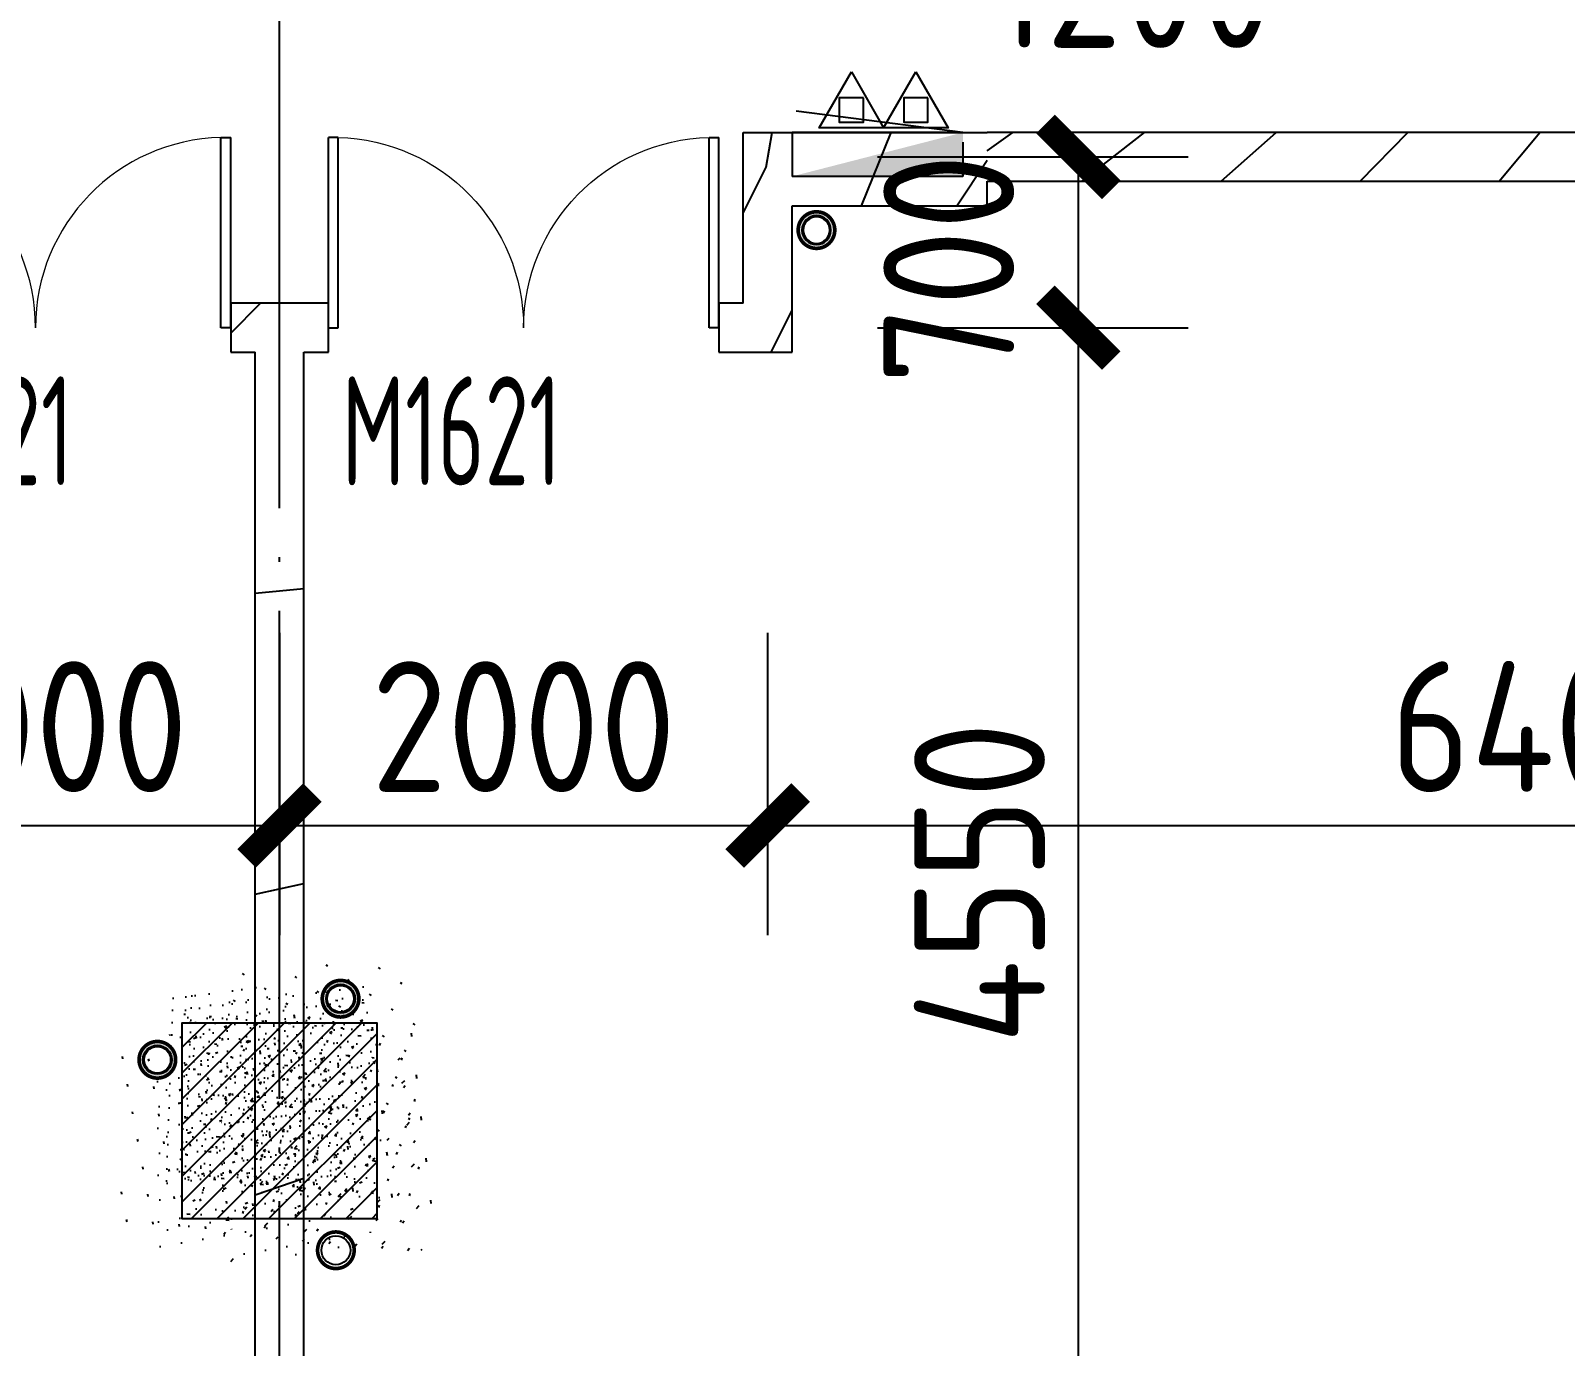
# Model space of a CAD drawing. Header units: inches. Extents: x 0 to 1813292486, y 0 to 3473589894.
# Drawn here: x 600633166 to 600639454, y 3473271594 to 3473276985 of the extents above; entities that cross this region are included whole.
import ezdxf
from ezdxf.enums import TextEntityAlignment as Align

# ---------------------------------------------------------------- set-up
doc = ezdxf.new("R2010")
doc.units = ezdxf.units.IN
doc.header["$LTSCALE"] = 1000
doc.header["$MEASUREMENT"] = 0
doc.linetypes.add('AX-MALL-GIRD-200$0$DOTE', pattern=[2.4200000000000004, 2, -0.2, 0.02, -0.2])
doc.linetypes.add('PX-MALL-P02-LG$0$CONTINOUS', pattern=[0])
for name, color, linetype in [('A-Anno-Note', 241, 'Continuous'), ('AX-MALL-DIM-P02$0$A-Anno-Dims', 3, 'Continuous'), ('AX-MALL-DIM-P02$0$A-Detl-Thin', 131, 'Continuous'), ('AX-MALL-GIRD-200$0$A-Grid', 222, 'AX-MALL-GIRD-200$0$DOTE'), ('AX-MALL-P02-200$0$A-Anno-Note', 241, 'Continuous'), ('AX-MALL-WALL-P02$0$A-Anno-Note', 241, 'Continuous'), ('AX-MALL-WALL-P02-QT$0$A-Detl-Thin', 131, 'Continuous'), ('AX-MALL-WALL-P02-QT$0$A-Wall', 2, 'Continuous'), ('AX-MALL-WALL-P02-QT$0$A-Wall-Patt', 13, 'Continuous'), ('AX-MALL-WALL-P02-QT$0$A-Wind', 4, 'Continuous'), ('AX-MALL-WORD-P02$0$A-Wind-Iden', 11, 'Continuous'), ('AX-MALL-ZTKD-P02$0$A-Anno-Note', 241, 'Continuous'), ('PX-MALL-P02-LG$0$$8$P-Pipe-Risr', 7, 'Continuous'), ('PX-MALL-P02-LG$0$$8$P-Pipe-Risr-Arch', 6, 'Continuous'), ('PX-MALL-P02-LG$0$$8$P-Pipe-Risr-W100', 6, 'Continuous'), ('PX-MALL-P02-LG$0$P-Airr-Pipe', 140, 'Continuous'), ('PX-MALL-P02-LG$0$P-Exsh', 31, 'Continuous'), ('PX-MALL-P02-LG$0$P-Hydt-Boxx', 221, 'Continuous'), ('PX-MALL-P02-LG$0$P-Hydt-Pipe', 221, 'Continuous'), ('PX-MALL-P02-LG$0$P-Pipe-Risr', 7, 'Continuous'), ('PX-MALL-P02-LG$0$P-Pipe-Risr-Arch', 6, 'Continuous'), ('PX-MALL-P02-LG$0$P-Pipe-Risr-W100', 6, 'Continuous'), ('PX-MALL-P02-LG$0$P-Pipe-Risr-W50', 6, 'Continuous'), ('PX-MALL-P02-LG$0$P-Sewr-Pipe', 123, 'PX-MALL-P02-LG$0$CONTINOUS'), ('SX-MALL-WALL-R-BZ$0$S-COLU', 30, 'Continuous'), ('SX-MALL-WALL-R-BZ$0$S-PATT-WALL', 83, 'Continuous')]:
    doc.layers.add(name, color=color, linetype=linetype)
doc.styles.add('AX-MALL-DIM-P02$0$_TCH_DIM_T3', font='gbenor.shx')
doc.styles.add('AX-MALL-WORD-P02$0$_TCH_WINDOW', font='gbenor.shx', dxfattribs={"bigfont": 'gbcbig.shx'})
doc.styles.add('PX-MALL-P02-LG$0$$8$jzfz', font='gbenor.shx', dxfattribs={"bigfont": 'gbcbig.shx'})
doc.styles.add('PX-MALL-P02-LG$0$jzfz', font='gbenor.shx', dxfattribs={"bigfont": 'gbcbig.shx'})
doc.dimstyles.new('AX-MALL-DIM-P02$0$_TCH_ARCH&&180', dxfattribs={"dimtxt": 535.5, "dimasz": 270, "dimexe": 450, "dimexo": 450, "dimgap": 137.25, "dimtad": 1, "dimdec": 0, "dimzin": 0, "dimdsep": 46, "dimtxsty": 'AX-MALL-DIM-P02$0$_TCH_DIM_T3', "dimblk": 'AX-MALL-DIM-P02$0$_ArchTick', "dimcen": 0.09, "dimclrt": 7, "dimazin": 2, "dimtfac": 1, "dimtdec": 0, "dimtix": 1, "dimtmove": 2, "dimatfit": 3, "dimfxl": 500, "dimtolj": 1, "dimtzin": 0, "dimarcsym": 0})
pattern_1 = [(45, (0, 359.0227), (-353.55353201463, 353.55353201463), [])]

# ---------------------------------------------------------------- blocks, each defined once
blk = doc.blocks.new('AX-MALL-WORD-P02')
at = {"layer": 'AX-MALL-WORD-P02$0$A-Wind-Iden', "style": 'AX-MALL-WORD-P02$0$_TCH_WINDOW', "width": 0.7}
for p in [(600454400.754699, 3473112620.913518), (600456274.9309888, 3473111922.727855)]:
    blk.add_text('M1621', height=446.25, rotation=339.5681612302259, dxfattribs=at).set_placement(p)
blk = doc.blocks.new('AX-MALL-GIRD-200')
at = {"layer": 'AX-MALL-GIRD-200$0$A-Grid'}
blk.add_line((600427279.9838982, 3473034819.515553), (600466009.5228474, 3473138783.242634), dxfattribs=at)
blk = doc.blocks.new('SX-MALL-WALL-R-BZ')
at = {"layer": 'SX-MALL-WALL-R-BZ$0$S-PATT-WALL'}
h = blk.add_hatch(dxfattribs=at)
h.set_pattern_fill('钢筋混凝土', color=256, scale=15, pattern_type=2)
h.set_pattern_definition([(24.56816130816271, (600578611.2237192, 3473080110.365553), (-31.18316059493327, 68.21004687955141), []), (29.56816130816269, (600578611.2237192, 3473080110.365553), (97.53445421719282, -46.37920051396389), [11.25, -123.75]), (334.5681613081628, (600578611.2237192, 3473080110.365553), (19.88439777927527, 112.9961142827297), [9, -99]), (80.01956130816268, (600578619.3515904, 3473080106.50062), (117.4189029658641, 66.61682168402376), [9.5610285, -105.1713168]), (25.75236130816271, (600578621.6965042, 3473080138.478197), (141.3476152528434, -79.15081592627133), [16.875, -185.625]), (76.20376130816268, (600578633.4754679, 3473080131.882288), (182.3878362876093, 87.98253897351975), [14.3415432, -157.75695]), (330.7523613081627, (600578621.6965042, 3473080138.478197), (182.3877676281842, 87.98268140648725), [13.49999999999997, -148.4999999999995]), (0.5681613081627113, (600578633.1346302, 3473080126.213644), (62.82047319493842, -87.84980448085341), [11.24999999999997, -123.7499999999997]), (305.5681613081627, (600578633.1346302, 3473080126.213644), (72.17288941707483, 89.18848104565322), [8.999999999999966, -98.99999999999973]), (51.01956130816269, (600578638.3696649, 3473080118.892823), (134.9933625472827, 1.338571315216136), [9.561028499999967, -105.1713167999997]), (17.06816130816274, (600578611.2237192, 3473080110.365553), (19.14085715648196, 46.15589493569758), [0.75, -97.8, 0.75, -100.5, 0.75, -99.375]), (347.0681613081627, (600578611.2237192, 3473080110.365553), (57.63084700165395, 41.66442755963357), [0.7499999999999979, -57.29999999999986, 0.7499999999999979, -95.54999999999973, 0.7499999999999979, -37.87499999999986]), (307.0681613081626, (600578579.8781208, 3473080122.042708), (73.85474000760384, -31.12342332406966), [0.75, -37.5, 0.75, -117, 0.75, -155.25]), (297.0681613081627, (600578565.8217986, 3473080127.2791), (87.21641676177077, -16.46683783357052), [0.75, -48.75, 0.75, -77.69999999999999, 0.75, -110.25])])
h.paths.add_polyline_path([(600455362.3764573, 3473109056.723679), (600455641.6507218, 3473109806.394195), (600454891.9802042, 3473110085.66846), (600454612.7059397, 3473109335.997944)])
at = {"layer": 'SX-MALL-WALL-R-BZ$0$S-COLU'}
blk.add_lwpolyline([(600455362.3764573, 3473109056.723679), (600455641.6507218, 3473109806.394195), (600454891.9802042, 3473110085.66846), (600454612.7059397, 3473109335.997944)], close=True, dxfattribs=at)
blk = doc.blocks.new('SX-MALL-WALL-R-2F~3F')
blk.add_blockref('SX-MALL-WALL-R-BZ', (-1.192092895507812e-06, -9.5367431640625e-07))
blk = doc.blocks.new('SX-MALL-WALL-2F~3F')
blk.add_blockref('SX-MALL-WALL-R-2F~3F', (0, 0))
blk = doc.blocks.new('AX-MALL-WALL-P02-QT$0$$DorLib2D$00000002')
for p, q in [((-0.5, -5.684341886080802e-17), (-0.5000000000000007, 0.4875)), ((-0.4750000000000007, 0.4875), (-0.5000000000000007, 0.4875)), ((-0.475, -2.842170943040401e-17), (-0.4750000000000007, 0.4875)), ((0.475, -2.842170943040401e-17), (0.4750000000000007, 0.4875)), ((0.4750000000000007, 0.4875), (0.5000000000000007, 0.4875)), ((0.5, -5.684341886080802e-17), (0.5000000000000007, 0.4875)), ((-0.5, -5.684341886080802e-17), (-0.475, -2.842170943040401e-17)), ((0.5, -5.684341886080802e-17), (0.475, -2.842170943040401e-17))]:
    blk.add_line(p, q)
at = {"lineweight": 13}
for centre, start, end in [((-0.4875, -4.263256414560601e-17), 0, 88.53071641864632), ((0.4875, -4.263256414560601e-17), 91.4692835813537, 180)]:
    blk.add_arc(centre, 0.4875, start, end, dxfattribs=at)
blk = doc.blocks.new('AX-MALL-WALL-P02-QT')
at = {"layer": 'AX-MALL-WALL-P02-QT$0$A-Wall-Patt'}
h = blk.add_hatch(dxfattribs=at)
h.set_pattern_fill('普通砖', color=256, scale=200, style=0)
h.set_pattern_definition(pattern_1)
h.paths.add_polyline_path([(600456296.6393194, 3473112710.441365), (600456109.221692, 3473112780.259931), (600456039.4031256, 3473112592.842302), (600456133.1119386, 3473112557.933019), (600456250.0936083, 3473112585.496279)])
h = blk.add_hatch(dxfattribs=at)
h.set_pattern_fill('普通砖', color=256, scale=200, style=0)
h.set_pattern_definition(pattern_1)
h.paths.add_polyline_path([(600456320.5295677, 3473112488.114453), (600456414.2383807, 3473112453.205171), (600456484.0569466, 3473112640.622799), (600456296.6393183, 3473112710.441365), (600456250.0936085, 3473112585.496279)])
h = blk.add_hatch(dxfattribs=at)
h.set_pattern_fill('普通砖', color=256, scale=200, style=0)
h.set_pattern_definition(pattern_1)
h.paths.add_polyline_path([(600458077.1067979, 3473112047.164987), (600458194.7058613, 3473111789.928792), (600458404.1615584, 3473112352.181676), (600458321.4717782, 3473112703.126687)])
h = blk.add_hatch(dxfattribs=at)
h.set_pattern_fill('普通砖', color=256, scale=200, style=0)
h.set_pattern_definition(pattern_1)
h.paths.add_polyline_path([(600458321.4717782, 3473112703.126687), (600458404.1615584, 3473112352.181676), (600459153.8320781, 3473112072.90741), (600459258.5599277, 3473112354.033854)])
h = blk.add_hatch(dxfattribs=at)
h.set_pattern_fill('普通砖', color=256, scale=200, style=0)
h.set_pattern_definition(pattern_1)
h.paths.add_polyline_path([(600454495.2043418, 3473107779.26965), (600454592.5200498, 3473107849.528124), (600456320.5295677, 3473112488.114453), (600456250.0936083, 3473112585.496279), (600456133.1119386, 3473112557.933019), (600454370.3914919, 3473107826.170329)])
h = blk.add_hatch(dxfattribs=at)
h.set_pattern_fill('普通砖', color=256, scale=200, style=0)
h.set_pattern_definition(pattern_1)
h.paths.add_polyline_path([(600459188.7413614, 3473112166.616225), (600464108.4540852, 3473110333.878874), (600464178.2726517, 3473110521.296504), (600459258.5599277, 3473112354.033854)])
h = blk.add_hatch(dxfattribs=at)
h.set_pattern_fill('普通砖', color=256, scale=200, style=0)
h.set_pattern_definition(pattern_1)
h.paths.add_polyline_path([(600458077.1067979, 3473112047.164987), (600457983.3979821, 3473112082.074271), (600457913.579416, 3473111894.656641), (600458194.7058613, 3473111789.928792)])
at = {"layer": 'AX-MALL-WALL-P02-QT$0$A-Wall'}
for p, q in [((600456109.221692, 3473112780.259931), (600456039.4031256, 3473112592.842302)), ((600456296.6393194, 3473112710.441365), (600456109.221692, 3473112780.259931)), ((600456484.0569466, 3473112640.622799), (600456296.6393183, 3473112710.441365)), ((600458077.1067979, 3473112047.164987), (600458321.4717782, 3473112703.126687)), ((600458321.4717782, 3473112703.126687), (600459258.5599277, 3473112354.033854)), ((600456414.2383807, 3473112453.205171), (600456484.0569466, 3473112640.622799)), ((600454370.3914919, 3473107826.170329), (600456133.1119386, 3473112557.933019)), ((600456039.4031256, 3473112592.842302), (600456133.1119386, 3473112557.933019)), ((600454592.5200498, 3473107849.528124), (600456320.5295677, 3473112488.114453)), ((600456320.5295677, 3473112488.114453), (600456414.2383807, 3473112453.205171)), ((600458194.7058613, 3473111789.928792), (600458404.1615584, 3473112352.181676)), ((600458404.1615584, 3473112352.181676), (600459153.8320781, 3473112072.90741)), ((600464178.2726517, 3473110521.296504), (600459258.5599277, 3473112354.033854)), ((600459153.8320781, 3473112072.90741), (600459188.7413614, 3473112166.616225)), ((600459188.7413614, 3473112166.616225), (600464108.4540852, 3473110333.878874)), ((600457983.3979821, 3473112082.074271), (600457913.579416, 3473111894.656641)), ((600458077.1067979, 3473112047.164987), (600457983.3979821, 3473112082.074271)), ((600457913.579416, 3473111894.656641), (600458194.7058613, 3473111789.928792))]:
    blk.add_line(p, q, dxfattribs=at)
at = {"layer": 'AX-MALL-WALL-P02-QT$0$A-Detl-Thin'}
blk.add_blockref('SX-MALL-WALL-2F~3F', (0, 0), dxfattribs=at)
at = {"layer": 'AX-MALL-WALL-P02-QT$0$A-Wind'}
blk.add_blockref('AX-MALL-GIRD-200', (0, 0), dxfattribs=at)
at = {"layer": 'AX-MALL-WALL-P02-QT$0$A-Wind', "xscale": -1600, "zscale": 200}
for p, yscale, rotation in [((600455324.6418914, 3473112965.825382), -1600, 159.5681612984928), ((600457198.8181814, 3473112267.63972), 1600, 339.5681613720351)]:
    blk.add_blockref('AX-MALL-WALL-P02-QT$0$$DorLib2D$00000002', p, dxfattribs=dict(at, yscale=yscale, rotation=rotation))
blk = doc.blocks.new('AX-MALL-WALL-P02')
at = {"layer": 'AX-MALL-WALL-P02$0$A-Anno-Note'}
blk.add_blockref('AX-MALL-WORD-P02', (0, 0), dxfattribs=at)
blk.add_blockref('AX-MALL-WALL-P02-QT', (0, 0), dxfattribs=at)
blk = doc.blocks.new('PX-MALL-P02-LG$0$XHS1')
at = {"layer": 'PX-MALL-P02-LG$0$P-Hydt-Boxx', "ltscale": 0.7}
for p, q in [((350.0030006170273, 240), (-332.898939371109, 327.2950124740601)), ((350.0030006170273, 240), (-349.9969996213913, 240)), ((-349.9969997406006, 239.9999995231628), (-349.9969996213913, 60)), ((350.0030003786087, 200), (350.003000497818, 60)), ((350.0030006170273, 60), (-349.996999502182, 60))]:
    blk.add_line(p, q, dxfattribs=at)
blk.add_solid([(350.0030006170273, 240), (350.0030002593994, 60.00000047683716), (-349.9969996213913, 60)], dxfattribs=at)
blk = doc.blocks.new('PX-MALL-P02-LG$0$MHQ')
at = {"layer": 'PX-MALL-P02-LG$0$P-Exsh', "ltscale": 0.7}
h = blk.add_hatch(dxfattribs=at)
h.set_pattern_fill('ANSI31', color=256, scale=25, style=0)
h.set_pattern_definition([(45, (-160019.2306599375, -42228.3236173685), (-28.0633003783411, 28.0633003783411), [])])
h.paths.add_polyline_path([(-75.0000000015425, 185.1731819980414), (75, 185.1731819980414), (75, 35.17318199802685), (-75.0000000015425, 35.17318199802685)])
for points in [[(0, 346.4101615137042), (-200, -1.455191522836685e-11), (200, -1.455191522836685e-11)], [(0, 346.4101615137042), (-200, -1.455191522836685e-11), (200, -1.455191522836685e-11)], [(0, 346.4101615137042), (-200, -1.455191522836685e-11), (200, -1.455191522836685e-11)], [(-75.0000000015425, 185.1731819980414), (75, 185.1731819980414), (75, 35.17318199802685), (-75.0000000015425, 35.17318199802685)]]:
    blk.add_lwpolyline(points, close=True, dxfattribs=at)
blk = doc.blocks.new('PX-MALL-P02-LG$0$20200929200250')
at = {"layer": 'PX-MALL-P02-LG$0$P-Exsh', "ltscale": 0.7, "xscale": 0.6600000001490116, "yscale": 0.6600000001490116, "zscale": 0.6600000001490116}
for p in [(-132.0000001192093, 40), (131.9999997615814, 40)]:
    blk.add_blockref('PX-MALL-P02-LG$0$MHQ', p, dxfattribs=at)
blk = doc.blocks.new('PX-MALL-P02-LG$0$20211220143732')
at = {"layer": 'PX-MALL-P02-LG$0$P-Exsh'}
blk.add_blockref('PX-MALL-P02-LG$0$20200929200250', (-374.9999999407155, 219.6219584928522), dxfattribs=at)
at = {"layer": 'PX-MALL-P02-LG$0$P-Hydt-Boxx', "ltscale": 0.7, "xscale": -1}
blk.add_blockref('PX-MALL-P02-LG$0$XHS1', (-349.9969999989844, 0), dxfattribs=at)
blk = doc.blocks.new('PX-MALL-P02-LG$0$P-Risr')
at = {"layer": 'PX-MALL-P02-LG$0$P-Pipe-Risr-W50'}
h = blk.add_hatch(color=0, dxfattribs=at)
edge = h.paths.add_edge_path()
edge.add_ellipse((0, 0), major_axis=(47.05795628796547, 47.05795628796547), ratio=0.9999999999999695, start_angle=225.0000000000009, end_angle=405.0000000000009, ccw=False)
edge.add_ellipse((0, 0), major_axis=(47.05795628796764, 47.05795628796764), ratio=0.9999999999998785, start_angle=133.9675974886221, end_angle=225.0000000000035, ccw=False)
edge.add_line((-66.53919663240958, 1.199087783927098), (-54.4367953546693, 1.199087783927098))
edge.add_ellipse((0, 0), major_axis=(-38.50196423560672, 38.50196423560672), ratio=0.9999999999999859, start_angle=43.73814098242129, end_angle=134.9999999999996)
edge.add_ellipse((0, 0), major_axis=(38.50196423561096, 38.50196423561096), ratio=0.9999999999998216, start_angle=225.0000000000051, end_angle=405.0000000000051)
edge.add_ellipse((0, 0), major_axis=(38.50196423560679, 38.50196423560679), ratio=0.9999999999999831, start_angle=45.00000000000048, end_angle=133.7381409824204)
edge.add_line((-54.43679535467527, 1.199087783927098), (-66.53919663241555, 1.199087783927098))
edge.add_ellipse((0, 0), major_axis=(-47.05795628796762, 47.05795628796762), ratio=0.9999999999998742, start_angle=-45.00000000000358, end_angle=43.967597488629224, ccw=False)
at = {"layer": 'PX-MALL-P02-LG$0$P-Pipe-Risr-Arch', "ltscale": 0.7}
blk.add_circle((0, 0), 59.29000000000001, dxfattribs=at)
at = {"layer": 'PX-MALL-P02-LG$0$P-Pipe-Risr-W100', "color": 0, "const_width": 15}
blk.add_lwpolyline([(-75, 0, 1), (75, 0, 1)], format="xyb", close=True, dxfattribs=at)
at = {"layer": 'PX-MALL-P02-LG$0$P-Pipe-Risr-W50'}
blk.add_circle((0, 0), 54.45000000000001, dxfattribs=at)
at = {"layer": 'PX-MALL-P02-LG$0$P-Pipe-Risr', "style": 'PX-MALL-P02-LG$0$jzfz', "width": 0.6, "flags": 1}
for tag, p in [('SYS-MARK', (0.3310501334344735, -45.65933377496549)), ('RANGE', (0.3337570973526454, -45.67887874227017))]:
    blk.add_attdef(tag, text='', height=0.015625, dxfattribs=at).set_placement(p, align=Align.MIDDLE)
blk = doc.blocks.new('PX-MALL-P02-LG$0$$8$P-Risr')
at = {"layer": 'PX-MALL-P02-LG$0$$8$P-Pipe-Risr-Arch', "ltscale": 0.7}
blk.add_circle((0, 0), 59.29000000000001, dxfattribs=at)
at = {"layer": 'PX-MALL-P02-LG$0$$8$P-Pipe-Risr-W100', "color": 0, "const_width": 15}
blk.add_lwpolyline([(-75, 0, 1), (75, 0, 1)], format="xyb", close=True, dxfattribs=at)
at = {"layer": 'PX-MALL-P02-LG$0$$8$P-Pipe-Risr', "style": 'PX-MALL-P02-LG$0$$8$jzfz', "width": 0.6, "flags": 1}
for tag, p in [('SYS-MARK', (0.3310501334344735, -45.65933377496549)), ('RANGE', (0.3337570973526454, -45.67887874227017))]:
    blk.add_attdef(tag, text='', height=0.015625, dxfattribs=at).set_placement(p, align=Align.MIDDLE)
blk = doc.blocks.new('PX-MALL-P02-LG')
at = {"layer": 'PX-MALL-P02-LG$0$P-Airr-Pipe', "rotation": 249.5681612531986}
blk.add_blockref('PX-MALL-P02-LG$0$$8$P-Risr', (600455158.2200658, 3473108993.187986), dxfattribs=at)
at = {"layer": 'PX-MALL-P02-LG$0$P-Exsh', "xscale": -1, "rotation": 339.5681620385093}
blk.add_blockref('PX-MALL-P02-LG$0$20211220143732', (600458425.1071312, 3473112408.406967), dxfattribs=at)
at = {"layer": 'PX-MALL-P02-LG$0$P-Hydt-Pipe', "color": 221, "xscale": -0.9999999999999991, "rotation": 249.568161555119}
blk.add_blockref('PX-MALL-P02-LG$0$P-Risr', (600458462.9610908, 3473112223.56358), dxfattribs=at)
at = {"layer": 'PX-MALL-P02-LG$0$P-Sewr-Pipe', "ltscale": 0.7}
for p, rotation in [((600454745.2823521, 3473109980.014324), 249.5681611996563), ((600455535.9968101, 3473109952.466984), 249.5681613098698)]:
    blk.add_blockref('PX-MALL-P02-LG$0$P-Risr', p, dxfattribs=dict(at, rotation=rotation))
blk = doc.blocks.new('AX-MALL-ZTKD-P02')
at = {"layer": 'AX-MALL-ZTKD-P02$0$A-Anno-Note'}
blk.add_blockref('AX-MALL-GIRD-200', (0, 0), dxfattribs=at)
blk = doc.blocks.new('AX-MALL-DIM-P02$0$_ArchTick')
at = {"color": 0, "linetype": 'ByBlock', "const_width": 0.4}
blk.add_lwpolyline([(-0.5, -0.5), (0.5, 0.5)], dxfattribs=at)
blk = doc.blocks.new('*D1283')
at = {"layer": 'AX-MALL-DIM-P02$0$A-Anno-Dims', "color": 0, "lineweight": -2, "transparency": 16777216}
for p, q in [((600457699.54029, 3473110747.186705), (600457266.6669794, 3473109585.202237)), ((600457423.7587537, 3473110006.891903), (600463421.1228935, 3473107772.697781)), ((600463696.9044296, 3473108512.992582), (600463264.0311192, 3473107351.008115))]:
    blk.add_line(p, q, dxfattribs=at)
at = {"layer": 'AX-MALL-DIM-P02$0$A-Anno-Dims', "color": 0, "lineweight": -2, "transparency": 16777216, "xscale": 270, "yscale": 270, "zscale": 270}
for p, rotation in [((600457423.7587537, 3473110006.891903), 159.5681613147958), ((600463421.1228935, 3473107772.697781), 339.5681613147958)]:
    blk.add_blockref('AX-MALL-DIM-P02$0$_ArchTick', p, dxfattribs=dict(at, rotation=rotation))
at = {"layer": 'AX-MALL-DIM-P02$0$A-Anno-Dims', "color": 7, "transparency": 16777216, "insert": (600460563.8234205, 3473109269.315541), "char_height": 535.5, "attachment_point": 5, "rotation": 339.56816131479576, "style": 'AX-MALL-DIM-P02$0$_TCH_DIM_T3'}
blk.add_mtext('\\A1;6400', dxfattribs=at)
blk = doc.blocks.new('*D1284')
at = {"layer": 'AX-MALL-DIM-P02$0$A-Anno-Dims', "color": 0, "lineweight": -2, "transparency": 16777216}
for p, q in [((600455825.3639798, 3473111445.372375), (600455392.4906693, 3473110283.387907)), ((600457699.5402899, 3473110747.186705), (600457266.6669793, 3473109585.202237)), ((600455549.5824435, 3473110705.077572), (600457423.7587535, 3473110006.891903))]:
    blk.add_line(p, q, dxfattribs=at)
at = {"layer": 'AX-MALL-DIM-P02$0$A-Anno-Dims', "color": 0, "lineweight": -2, "transparency": 16777216, "xscale": 270, "yscale": 270, "zscale": 270}
for p, rotation in [((600455549.5824435, 3473110705.077572), 159.5681613129791), ((600457423.7587535, 3473110006.891903), 339.568161312979)]:
    blk.add_blockref('AX-MALL-DIM-P02$0$_ArchTick', p, dxfattribs=dict(at, rotation=rotation))
at = {"layer": 'AX-MALL-DIM-P02$0$A-Anno-Dims', "color": 7, "transparency": 16777216, "insert": (600456628.0531954, 3473110735.505437), "char_height": 535.5, "attachment_point": 5, "rotation": 339.5681613129791, "style": 'AX-MALL-DIM-P02$0$_TCH_DIM_T3'}
blk.add_mtext('\\A1;2000', dxfattribs=at)
blk = doc.blocks.new('*D1285')
at = {"layer": 'AX-MALL-DIM-P02$0$A-Anno-Dims', "color": 0, "lineweight": -2, "transparency": 16777216}
for p, q in [((600453951.1877036, 3473112143.558031), (600453518.3143938, 3473110981.573564)), ((600453675.4061677, 3473111403.26323), (600455549.5824435, 3473110705.077573)), ((600455825.3639796, 3473111445.372375), (600455392.4906695, 3473110283.387907))]:
    blk.add_line(p, q, dxfattribs=at)
at = {"layer": 'AX-MALL-DIM-P02$0$A-Anno-Dims', "color": 0, "lineweight": -2, "transparency": 16777216, "xscale": 270, "yscale": 270, "zscale": 270}
for p, rotation in [((600453675.4061677, 3473111403.26323), 159.5681613152562), ((600455549.5824435, 3473110705.077573), 339.5681613152562)]:
    blk.add_blockref('AX-MALL-DIM-P02$0$_ArchTick', p, dxfattribs=dict(at, rotation=rotation))
at = {"layer": 'AX-MALL-DIM-P02$0$A-Anno-Dims', "color": 7, "transparency": 16777216, "insert": (600454753.8769026, 3473111433.691101), "char_height": 535.5, "attachment_point": 5, "rotation": 339.5681613152562, "style": 'AX-MALL-DIM-P02$0$_TCH_DIM_T3'}
blk.add_mtext('\\A1;2000', dxfattribs=at)
blk = doc.blocks.new('*D1319')
at = {"layer": 'AX-MALL-DIM-P02$0$A-Anno-Dims', "color": 0, "lineweight": -2, "transparency": 16777216}
for p, q in [((600456273.6281409, 3473115226.782056), (600455896.4799643, 3473114214.383479)), ((600456053.5717385, 3473114636.073145), (600458063.6258157, 3473113887.26902)), ((600458283.6822182, 3473114477.977931), (600457906.5340415, 3473113465.579354))]:
    blk.add_line(p, q, dxfattribs=at)
at = {"layer": 'AX-MALL-DIM-P02$0$A-Anno-Dims', "color": 0, "lineweight": -2, "transparency": 16777216, "xscale": 270, "yscale": 270, "zscale": 270}
for p, rotation in [((600456053.5717385, 3473114636.073145), 159.5681613101094), ((600458063.6258157, 3473113887.26902), 339.5681613101094)]:
    blk.add_blockref('AX-MALL-DIM-P02$0$_ArchTick', p, dxfattribs=dict(at, rotation=rotation))
at = {"layer": 'AX-MALL-DIM-P02$0$A-Anno-Dims', "color": 7, "transparency": 16777216, "insert": (600457199.9813744, 3473114641.191782), "char_height": 535.5, "attachment_point": 5, "rotation": 339.5681613101094, "style": 'AX-MALL-DIM-P02$0$_TCH_DIM_T3'}
blk.add_mtext('\\A1;2145', dxfattribs=at)
blk = doc.blocks.new('*D1320')
at = {"layer": 'AX-MALL-DIM-P02$0$A-Anno-Dims', "color": 0, "lineweight": -2, "transparency": 16777216}
for p, q in [((600458283.682218, 3473114477.977931), (600457906.5340415, 3473113465.579354)), ((600458063.6258157, 3473113887.26902), (600459609.8212574, 3473113311.265848)), ((600459829.8776598, 3473113901.974759), (600459452.7294831, 3473112889.576182))]:
    blk.add_line(p, q, dxfattribs=at)
at = {"layer": 'AX-MALL-DIM-P02$0$A-Anno-Dims', "color": 0, "lineweight": -2, "transparency": 16777216, "xscale": 270, "yscale": 270, "zscale": 270}
for p, rotation in [((600458063.6258157, 3473113887.26902), 159.5681613138496), ((600459609.8212574, 3473113311.265848), 339.5681613138497)]:
    blk.add_blockref('AX-MALL-DIM-P02$0$_ArchTick', p, dxfattribs=dict(at, rotation=rotation))
at = {"layer": 'AX-MALL-DIM-P02$0$A-Anno-Dims', "color": 7, "transparency": 16777216, "insert": (600458978.1061332, 3473113978.788134), "char_height": 535.5, "attachment_point": 5, "rotation": 339.56816131384966, "style": 'AX-MALL-DIM-P02$0$_TCH_DIM_T3'}
blk.add_mtext('\\A1;1650', dxfattribs=at)
blk = doc.blocks.new('*D1321')
at = {"layer": 'AX-MALL-DIM-P02$0$A-Anno-Dims', "color": 0, "lineweight": -2, "transparency": 16777216}
for p, q in [((600459829.8776597, 3473113901.97476), (600459452.729483, 3473112889.576183)), ((600460954.3834368, 3473113483.063362), (600460577.2352599, 3473112470.664785)), ((600459609.8212572, 3473113311.265849), (600460734.3270341, 3473112892.354451))]:
    blk.add_line(p, q, dxfattribs=at)
at = {"layer": 'AX-MALL-DIM-P02$0$A-Anno-Dims', "color": 0, "lineweight": -2, "transparency": 16777216, "xscale": 270, "yscale": 270, "zscale": 270}
for p, rotation in [((600459609.8212572, 3473113311.265849), 159.568161302278), ((600460734.3270341, 3473112892.354451), 339.568161302278)]:
    blk.add_blockref('AX-MALL-DIM-P02$0$_ArchTick', p, dxfattribs=dict(at, rotation=rotation))
at = {"layer": 'AX-MALL-DIM-P02$0$A-Anno-Dims', "color": 7, "transparency": 16777216, "insert": (600460030.6915487, 3473112722.289449), "char_height": 535.5, "attachment_point": 5, "rotation": 339.568161302278, "style": 'AX-MALL-DIM-P02$0$_TCH_DIM_T3'}
blk.add_mtext('\\A1;1200', dxfattribs=at)
blk = doc.blocks.new('*D1322')
at = {"layer": 'AX-MALL-DIM-P02$0$A-Anno-Dims', "color": 0, "lineweight": -2, "transparency": 16777216}
for p, q in [((600460954.3834364, 3473113483.063361), (600460577.2352595, 3473112470.664784)), ((600462078.889212, 3473113064.151963), (600461701.7410351, 3473112051.753386)), ((600460734.3270338, 3473112892.35445), (600460481.3132342, 3473112986.609514)), ((600460734.3270338, 3473112892.35445), (600461858.8328093, 3473112473.443052)), ((600461858.8328093, 3473112473.443052), (600462111.846609, 3473112379.187987))]:
    blk.add_line(p, q, dxfattribs=at)
at = {"layer": 'AX-MALL-DIM-P02$0$A-Anno-Dims', "color": 0, "lineweight": -2, "transparency": 16777216, "xscale": 270, "yscale": 270, "zscale": 270}
for p, rotation in [((600460734.3270338, 3473112892.35445), 339.5681613017562), ((600461858.8328093, 3473112473.443052), 159.5681613017562)]:
    blk.add_blockref('AX-MALL-DIM-P02$0$_ArchTick', p, dxfattribs=dict(at, rotation=rotation))
at = {"layer": 'AX-MALL-DIM-P02$0$A-Anno-Dims', "color": 7, "transparency": 16777216, "insert": (600461437.9625182, 3473113062.41945), "char_height": 535.5, "attachment_point": 5, "rotation": 339.5681613017563, "style": 'AX-MALL-DIM-P02$0$_TCH_DIM_T3'}
blk.add_mtext('\\A1;1200', dxfattribs=at)
blk = doc.blocks.new('*D1323')
at = {"layer": 'AX-MALL-DIM-P02$0$A-Anno-Dims', "color": 0, "lineweight": -2, "transparency": 16777216}
for p, q in [((600462078.8892118, 3473113064.151963), (600461701.7410353, 3473112051.753386)), ((600461858.8328096, 3473112473.443053), (600463873.5723242, 3473111722.893465)), ((600464093.6287264, 3473112313.602375), (600463716.4805499, 3473111301.203799))]:
    blk.add_line(p, q, dxfattribs=at)
at = {"layer": 'AX-MALL-DIM-P02$0$A-Anno-Dims', "color": 0, "lineweight": -2, "transparency": 16777216, "xscale": 270, "yscale": 270, "zscale": 270}
for p, rotation in [((600461858.8328096, 3473112473.443053), 159.5681613088192), ((600463873.5723242, 3473111722.893465), 339.5681613088192)]:
    blk.add_blockref('AX-MALL-DIM-P02$0$_ArchTick', p, dxfattribs=dict(at, rotation=rotation))
at = {"layer": 'AX-MALL-DIM-P02$0$A-Anno-Dims', "color": 7, "transparency": 16777216, "insert": (600463007.585164, 3473112477.688958), "char_height": 535.5, "attachment_point": 5, "rotation": 339.56816130881924, "style": 'AX-MALL-DIM-P02$0$_TCH_DIM_T3'}
blk.add_mtext('\\A1;2150', dxfattribs=at)
blk = doc.blocks.new('*D1500')
at = {"layer": 'AX-MALL-DIM-P02$0$A-Anno-Dims', "color": 0, "lineweight": -2, "transparency": 16777216}
for p, q in [((600458557.5959952, 3473111761.455115), (600459750.5777092, 3473111317.03442)), ((600457740.5156553, 3473107210.375124), (600459328.8880432, 3473111474.126195)), ((600456969.2236074, 3473107497.704045), (600458162.2053213, 3473107053.28335))]:
    blk.add_line(p, q, dxfattribs=at)
at = {"layer": 'AX-MALL-DIM-P02$0$A-Anno-Dims', "color": 0, "lineweight": -2, "transparency": 16777216, "xscale": 270, "yscale": 270, "zscale": 270}
for p, rotation in [((600459328.8880432, 3473111474.126195), 69.56816127979947), ((600457740.5156553, 3473107210.375124), 249.5681612797995)]:
    blk.add_blockref('AX-MALL-DIM-P02$0$_ArchTick', p, dxfattribs=dict(at, rotation=rotation))
at = {"layer": 'AX-MALL-DIM-P02$0$A-Anno-Dims', "color": 7, "transparency": 16777216, "insert": (600458155.1811496, 3473109483.633256), "char_height": 535.5, "attachment_point": 5, "rotation": 69.56816127979947, "style": 'AX-MALL-DIM-P02$0$_TCH_DIM_T3'}
blk.add_mtext('\\A1;4550', dxfattribs=at)
blk = doc.blocks.new('*D1501')
at = {"layer": 'AX-MALL-DIM-P02$0$A-Anno-Dims', "color": 0, "lineweight": -2, "transparency": 16777216}
for p, q in [((600458801.9609762, 3473112417.416813), (600459994.9426899, 3473111972.996119)), ((600459328.8880429, 3473111474.126195), (600459573.2530239, 3473112130.087893)), ((600458557.5959953, 3473111761.455115), (600459750.577709, 3473111317.03442))]:
    blk.add_line(p, q, dxfattribs=at)
at = {"layer": 'AX-MALL-DIM-P02$0$A-Anno-Dims', "color": 0, "lineweight": -2, "transparency": 16777216, "xscale": 270, "yscale": 270, "zscale": 270}
for p, rotation in [((600459573.2530239, 3473112130.087893), 69.5681612795299), ((600459328.8880429, 3473111474.126195), 249.5681612795299)]:
    blk.add_blockref('AX-MALL-DIM-P02$0$_ArchTick', p, dxfattribs=dict(at, rotation=rotation))
at = {"layer": 'AX-MALL-DIM-P02$0$A-Anno-Dims', "color": 7, "transparency": 16777216, "insert": (600458915.5478908, 3473111885.660977), "char_height": 535.5, "attachment_point": 5, "rotation": 69.5681612795299, "style": 'AX-MALL-DIM-P02$0$_TCH_DIM_T3'}
blk.add_mtext('\\A1;700', dxfattribs=at)
blk = doc.blocks.new('AX-MALL-DIM-P02')
at = {"layer": 'AX-MALL-DIM-P02$0$A-Detl-Thin'}
blk.add_blockref('AX-MALL-ZTKD-P02', (-2.384185791015625e-06, 9.5367431640625e-07), dxfattribs=at)
at = {"layer": 'AX-MALL-DIM-P02$0$A-Anno-Dims'}
for p1, p2, distance, picture, middle in [((600456430.7199152, 3473115648.471722), (600458440.7739924, 3473114899.667597), -1080.3664310517759, '*D1319', (600457199.9813744, 3473114641.191782)), ((600458440.7739923, 3473114899.667597), (600459986.9694339, 3473114323.664425), -1080.366431010161, '*D1320', (600458978.1061332, 3473113978.788134)), ((600461111.4752109, 3473113904.753027), (600462235.9809864, 3473113485.841629), -1080.3664316234597, '*D1322', (600461437.9625182, 3473113062.41945)), ((600462235.9809862, 3473113485.841629), (600464250.7205007, 3473112735.292041), -1080.366430116484, '*D1323', (600463007.585164, 3473112477.688958)), ((600454108.279478, 3473112565.247697), (600455982.4557538, 3473111867.06204), -1239.9948404779398, '*D1285', (600454753.8769026, 3473111433.691101)), ((600456547.5339414, 3473107654.795819), (600458135.906329, 3473111918.546889), -1273.0731021394656, '*D1500', (600458155.1811496, 3473109483.633256)), ((600455982.4557538, 3473111867.06204), (600457856.632064, 3473111168.876371), -1239.994841413232, '*D1284', (600456628.0531954, 3473110735.505437)), ((600457856.632064, 3473111168.876371), (600463853.9962039, 3473108934.682249), -1239.9948414132316, '*D1283', (600460563.8234205, 3473109269.315541))]:
    dim = blk.add_aligned_dim(p1=p1, p2=p2, distance=distance, dimstyle='AX-MALL-DIM-P02$0$_TCH_ARCH&&180', dxfattribs=at)
    dim.commit()
    dim.dimension.update_dxf_attribs({"geometry": picture, "text_midpoint": middle})
for base, p1, p2, angle, picture, middle in [((600460734.3270341, 3473112892.354451), (600459986.9694341, 3473114323.664425), (600461111.4752109, 3473113904.753027), 339.56816132361297, '*D1321', (600460030.6915487, 3473112722.289449)), ((600459573.2530239, 3473112130.087893), (600458135.906329, 3473111918.546889), (600458380.2713102, 3473112574.508588), 69.5681612795299, '*D1501', (600458915.5478908, 3473111885.660977))]:
    dim = blk.add_linear_dim(base=base, p1=p1, p2=p2, angle=angle, dimstyle='AX-MALL-DIM-P02$0$_TCH_ARCH&&180', dxfattribs=at)
    dim.commit()
    dim.dimension.update_dxf_attribs({"geometry": picture, "text_midpoint": middle, "dimtype": 129})
blk = doc.blocks.new('AX-MALL-P02-200')
at = {"layer": 'AX-MALL-P02-200$0$A-Anno-Note'}
blk.add_blockref('AX-MALL-WALL-P02', (0, 0), dxfattribs=at)
for name in ['AX-MALL-DIM-P02', 'PX-MALL-P02-LG']:
    blk.add_blockref(name, (0, 0), dxfattribs=at)

msp = doc.modelspace()

# ---------------------------------------------------------------- block references
at = {"layer": 'A-Anno-Note', "rotation": 20.43183869077545}
msp.add_blockref('AX-MALL-P02-200', (1250392458.527329, 9048125.682563305), dxfattribs=at)

doc.saveas('drawing.dxf')
